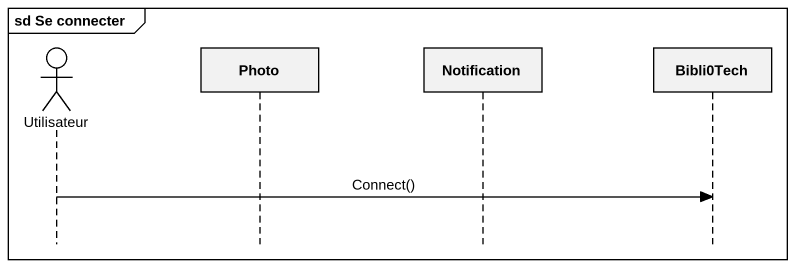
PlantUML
@startuml
mainframe sd Se connecter
hide footbox
actor Utilisateur
participant Photo
participant Notification
participant Bibli0Tech

Utilisateur -> Bibli0Tech : Connect()
@enduml
